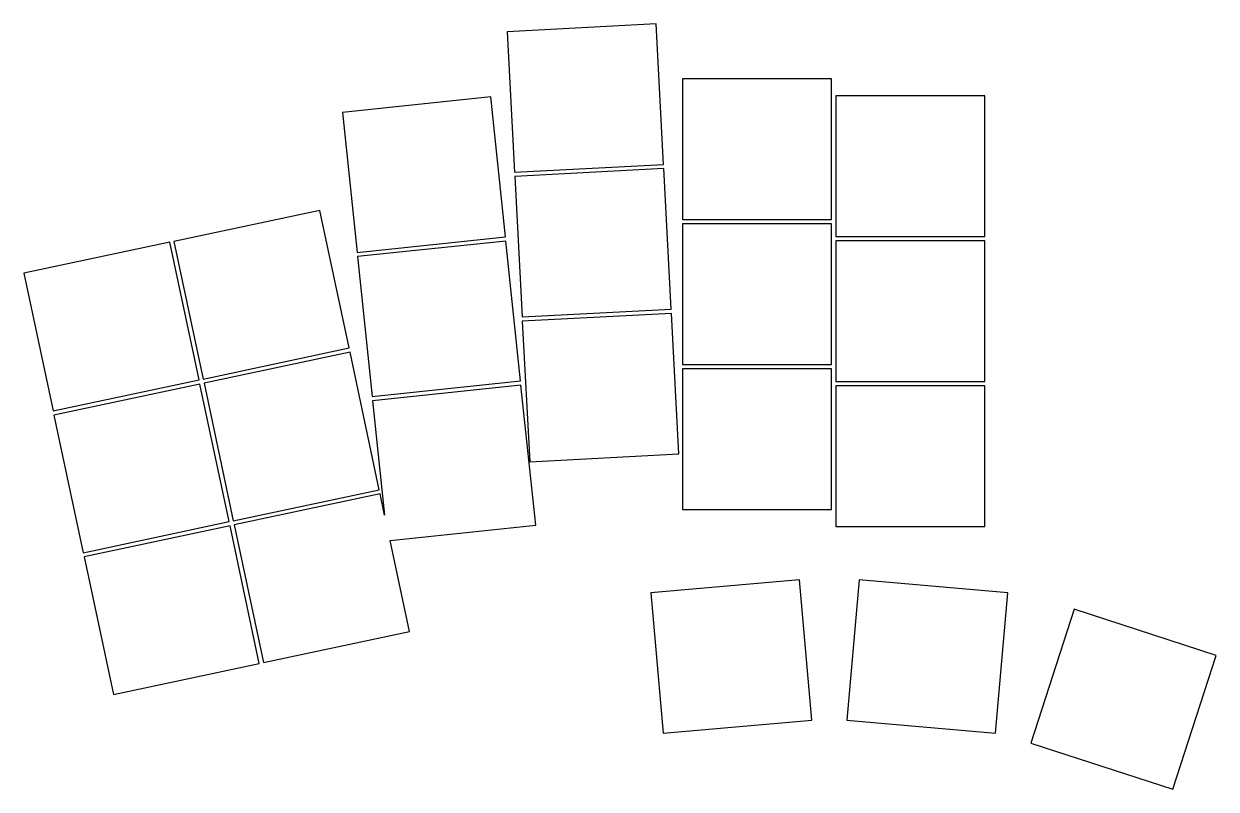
# Model space of a CAD drawing. Header units: millimetres. Extents: x 133 to 273, y -171 to -81.
import ezdxf

# ---------------------------------------------------------------- set-up
doc = ezdxf.new("R2010")
doc.units = ezdxf.units.MM

msp = doc.modelspace()

# ---------------------------------------------------------------- linework, layer by layer
for p, q in [((206.83, -81.24), (189.35, -82.16)), ((189.35, -82.16), (190.22, -98.63)), ((207.69, -97.72), (206.83, -81.24)), ((227.4, -87.69), (209.9, -87.69)), ((209.9, -87.69), (209.9, -104.19)), ((227.4, -104.19), (227.4, -87.69)), ((187.42, -89.8), (170.02, -91.63)), ((189.14, -106.21), (187.42, -89.8)), ((245.4, -89.69), (227.9, -89.69)), ((227.9, -89.69), (227.9, -106.19)), ((245.4, -106.19), (245.4, -89.69)), ((170.02, -91.63), (171.74, -108.04)), ((190.22, -98.63), (207.69, -97.72)), ((207.72, -98.22), (190.24, -99.13)), ((190.24, -99.13), (191.11, -115.61)), ((208.58, -114.69), (207.72, -98.22)), ((167.38, -103.11), (150.26, -106.75)), ((170.81, -119.25), (167.38, -103.11)), ((209.9, -104.19), (227.4, -104.19)), ((227.4, -104.69), (209.9, -104.69)), ((209.9, -104.69), (209.9, -121.19)), ((227.4, -121.19), (227.4, -104.69)), ((171.74, -108.04), (189.14, -106.21)), ((227.9, -106.19), (245.4, -106.19)), ((149.77, -106.85), (132.66, -110.49)), ((153.21, -122.99), (149.77, -106.85)), ((150.26, -106.75), (153.69, -122.89)), ((189.2, -106.71), (171.79, -108.54)), ((190.92, -123.12), (189.2, -106.71)), ((245.4, -106.69), (227.9, -106.69)), ((227.9, -106.69), (227.9, -123.19)), ((245.4, -123.19), (245.4, -106.69)), ((171.79, -108.54), (173.52, -124.95)), ((132.66, -110.49), (136.09, -126.63)), ((191.11, -115.61), (208.58, -114.69)), ((208.61, -115.19), (191.13, -116.11)), ((209.47, -131.67), (208.61, -115.19)), ((191.13, -116.11), (192, -132.59)), ((153.69, -122.89), (170.81, -119.25)), ((170.92, -119.74), (153.8, -123.38)), ((174.35, -135.88), (170.92, -119.74)), ((209.9, -121.19), (227.4, -121.19)), ((136.09, -126.63), (153.21, -122.99)), ((227.4, -121.69), (209.9, -121.69)), ((209.9, -121.69), (209.9, -138.19)), ((227.4, -138.19), (227.4, -121.69)), ((153.31, -123.48), (136.19, -127.12)), ((156.74, -139.62), (153.31, -123.48)), ((153.8, -123.38), (157.23, -139.52)), ((173.52, -124.95), (190.92, -123.12)), ((190.97, -123.61), (173.57, -125.44)), ((192.7, -140.02), (190.97, -123.61)), ((227.9, -123.19), (245.4, -123.19)), ((245.4, -123.69), (227.9, -123.69)), ((227.9, -123.69), (227.9, -140.19)), ((245.4, -140.19), (245.4, -123.69)), ((173.57, -125.44), (174.98, -138.86)), ((136.19, -127.12), (139.62, -143.26)), ((192, -132.59), (209.47, -131.67)), ((157.23, -139.52), (174.35, -135.88)), ((174.45, -136.37), (157.33, -140.01)), ((174.98, -138.86), (174.45, -136.37)), ((209.9, -138.19), (227.4, -138.19)), ((139.62, -143.26), (156.74, -139.62)), ((156.84, -140.11), (139.73, -143.75)), ((160.27, -156.25), (156.84, -140.11)), ((157.33, -140.01), (160.76, -156.15)), ((175.61, -141.82), (192.7, -140.02)), ((227.9, -140.19), (245.4, -140.19)), ((177.88, -152.51), (175.61, -141.82)), ((139.73, -143.75), (143.16, -159.89)), ((223.64, -146.46), (206.21, -147.98)), ((225.08, -162.89), (223.64, -146.46)), ((230.65, -146.46), (229.21, -162.89)), ((248.08, -147.98), (230.65, -146.46)), ((206.21, -147.98), (207.65, -164.42)), ((246.64, -164.42), (248.08, -147.98)), ((255.87, -149.89), (250.77, -165.58)), ((272.52, -155.3), (255.87, -149.89)), ((160.76, -156.15), (177.88, -152.51)), ((143.16, -159.89), (160.27, -156.25)), ((267.42, -170.99), (272.52, -155.3)), ((207.65, -164.42), (225.08, -162.89)), ((229.21, -162.89), (246.64, -164.42)), ((250.77, -165.58), (267.42, -170.99))]:
    msp.add_line(p, q)

doc.saveas('drawing.dxf')
